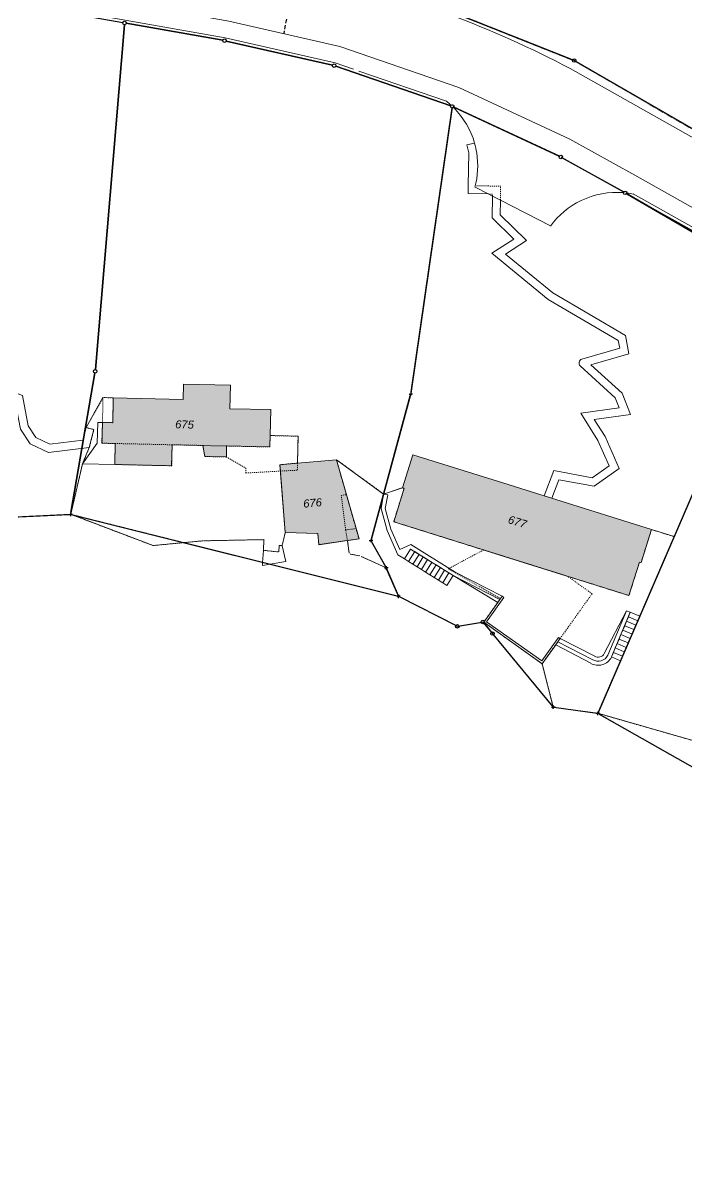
# Model space of a CAD drawing. Header units: metres. Extents: x 2678625 to 2679611, y 1205237 to 1205867.
# Drawn here: x 2678878.2 to 2678944.6, y 1205299 to 1205414.1 of the extents above; entities that cross this region are included whole.
import ezdxf

# ---------------------------------------------------------------- set-up
doc = ezdxf.new("R2010")
doc.units = ezdxf.units.M
for name, pattern in [('AUSGEZOGEN', [0]), ('STRICHLINIE_S4', [0.1, 0, -0.1]), ('VERDECKT2_S2', [0.6, 0.4, -0.2])]:
    doc.linetypes.add(name, pattern=pattern)
for name, color, linetype, lineweight in [('BEFESTIGT_TROTTOIR__Z-CH_', 8, 'AUSGEZOGEN', 13), ('BOLZEN', 250, 'AUSGEZOGEN', 25), ('BRUECKE__PASSERELLE__LANDUNG', 8, 'AUSGEZOGEN', 13), ('GARTENANLAGEN', 8, 'STRICHLINIE_S4', 13), ('GEBAEUDE', 8, 'AUSGEZOGEN', 18), ('GEBAEUDENUMMER', 8, 'AUSGEZOGEN', 18), ('GEBAEUDETEIL', 8, 'STRICHLINIE_S4', 13), ('GESCHL_WALD', 8, 'AUSGEZOGEN', 13), ('KREUZ', 250, 'AUSGEZOGEN', 25), ('MAUER__SOCKEL__LAWINENVERBA', 8, 'AUSGEZOGEN', 13), ('OFFENES_GEWAESSER', 8, 'AUSGEZOGEN', 13), ('PARZELLE', 250, 'AUSGEZOGEN', 25), ('SELBSTAENDIGES_RECHT', 8, 'STRICHLINIE_S4', 13), ('Standard', 7, 'AUSGEZOGEN', 25), ('STRASSE__WEGE', 8, 'AUSGEZOGEN', 13), ('TUNNEL__GALERIE__UNTERFUHRUN', 8, 'STRICHLINIE_S4', 13), ('UEBRIGE_BEFEST', 8, 'AUSGEZOGEN', 13), ('UNTERIR_GEBAEUDE__RESERVOIR', 8, 'STRICHLINIE_S4', 13), ('UNTERSTAND__Z-CH_', 8, 'AUSGEZOGEN', 13), ('UNVERSICHERTER_GRENZPUNKT', 250, 'AUSGEZOGEN', 25), ('WICHTIGE_TREPPE', 8, 'AUSGEZOGEN', 13)]:
    doc.layers.add(name, color=color, linetype=linetype, lineweight=lineweight)
doc.styles.add('ARIAL', font='arial.ttf')

# ---------------------------------------------------------------- blocks, each defined once
blk = doc.blocks.new('NSY101')
at = {"color": 0, "linetype": 'ByBlock', "lineweight": -2}
blk.add_circle((0, 0), 0.05, dxfattribs=at)
blk = doc.blocks.new('NSY115')
at = {"color": 0, "linetype": 'ByBlock', "lineweight": -2}
for p, q in [((-0.05, 0), (-0.02, 0)), ((0, 0.05), (0, 0.02)), ((0.05, 0), (0.02, 0)), ((0, -0.05), (0, -0.02))]:
    blk.add_line(p, q, dxfattribs=at)
blk.add_circle((0, 0), 0.02, dxfattribs=at)
blk = doc.blocks.new('COMPLEXOBJECT_5')
at = {"layer": 'GESCHL_WALD', "color": 8, "linetype": 'AUSGEZOGEN', "lineweight": 13, "transparency": 33554687}
blk.add_lwpolyline([(48870.51, 45364.47), (48883, 45365.04), (48884.19, 45370.09), (48884.86, 45371.71), (48880.79, 45371.22), (48878.95, 45372.08), (48877.98, 45373.56)], dxfattribs=at)
blk = doc.blocks.new('COMPLEXOBJECT_6')
at = {"layer": 'GESCHL_WALD', "color": 8, "linetype": 'AUSGEZOGEN', "lineweight": 13, "transparency": 33554687}
for p, q in [((48849.51, 45419.37), (48853.67, 45416.31)), ((48858.32, 45418.6), (48849.54, 45419.46)), ((48858.55, 45418.96), (48858.52, 45418.76)), ((48874.46, 45416.58), (48858.76, 45419.1)), ((48888.21, 45414.18), (48874.8, 45416.52)), ((48898.2, 45412.42), (48888.56, 45414.12)), ((48909.17, 45409.92), (48898.55, 45412.35)), ((48920.99, 45405.87), (48909.5, 45409.82))]:
    blk.add_line(p, q, dxfattribs=at)
for points in [[(48853.57, 45415.61), (48851.26, 45414.8), (48847.51, 45414.6), (48852.52, 45412.85), (48858.05, 45409.31), (48870.77, 45403.76), (48868.46, 45401.87), (48864.17, 45401.17), (48859.08, 45401.35), (48853.14, 45403.12), (48855.8, 45400.99)], [(48934.1, 45380.56), (48937.88, 45381.66), (48937.74, 45382.42), (48930.74, 45386.51), (48925.11, 45391.14), (48927.28, 45392.53), (48925.12, 45394.66), (48925.16, 45396.83), (48924.73, 45397.06), (48922.72, 45397.1), (48922.73, 45397.9), (48922.79, 45401.18), (48922.59, 45401.97), (48923.37, 45402.14)], [(48867.98, 45390.83), (48863.7, 45390.05), (48859.5, 45390.42), (48859.96, 45389.9), (48868.97, 45386.64)], [(48868.91, 45385.87), (48862.46, 45384.73), (48870.62, 45381.45), (48872.85, 45381.16), (48874.14, 45378.46), (48878.17, 45376.91), (48878.74, 45373.87), (48879.5, 45372.71), (48880.92, 45372.05), (48884.22, 45372.44), (48884.54, 45373.71), (48886.23, 45376.71), (48887.26, 45376.69), (48894.23, 45376.53), (48894.27, 45378.05), (48898.96, 45377.94), (48898.91, 45375.6), (48902.99, 45375.51), (48902.93, 45372.91), (48905.73, 45372.85), (48905.67, 45370.15), (48909.56, 45370.5), (48914.28, 45367.07), (48916.17, 45367.69), (48917.2, 45371), (48926.74, 45368.01), (48930.34, 45366.88), (48931.3, 45369.41), (48935.13, 45368.7), (48936.84, 45369.9), (48935.7, 45372.43), (48933.99, 45375.14), (48937.84, 45375.67), (48937.43, 45376.69), (48933.94, 45379.88)]]:
    blk.add_lwpolyline(points, dxfattribs=at)
for centre, radius, start, end in [((48853.44, 45415.99), 0.399, 289.2933, 53.7815), ((48915.44, 45399.85), 8.26, 16.0752, 44.9678), ((48877.32, 45416.39), 26.46, 215.6011, 231.968), ((48877.39, 45416.49), 26.59, 231.9658, 249.42), ((48867.91, 45391.22), 0.4, 280.1496, 69.7437), ((48868.84, 45386.27), 0.4, 279.9983, 70.2035), ((48934.21, 45380.17), 0.4, 106.1968, 227.8017)]:
    blk.add_arc(centre, radius, start, end, dxfattribs=at)
blk = doc.blocks.new('COMPLEXOBJECT_7')
at = {"layer": 'UEBRIGE_BEFEST', "color": 8, "linetype": 'AUSGEZOGEN', "lineweight": 13, "transparency": 33554687}
for p, q in [((48931.83, 45400.83), (48921.31, 45405.74)), ((48938.28, 45397.26), (48932.14, 45400.67))]:
    blk.add_line(p, q, dxfattribs=at)
blk.add_lwpolyline([(48923.42, 45397.73), (48924.73, 45397.06), (48925.16, 45396.83), (48925.96, 45396.43), (48930.96, 45393.86)], dxfattribs=at)
for centre, radius, start, end in [((48915.44, 45399.85), 8.26, 16.0752, 44.9678), ((48915.51, 45399.87), 8.18, 9.0873, 16.0946), ((48915.45, 45399.85), 8.24, 345.0974, 9.1678), ((48937.6, 45388.97), 8.25, 85.4436, 115.722), ((48937.58, 45388.99), 8.22, 115.6625, 143.6797)]:
    blk.add_arc(centre, radius, start, end, dxfattribs=at)
blk = doc.blocks.new('COMPLEXOBJECT_9')
at = {"layer": 'STRASSE__WEGE', "color": 8, "linetype": 'AUSGEZOGEN', "lineweight": 13, "transparency": 33554687}
for points in [[(48930.34, 45366.88), (48931.11, 45366.64), (48931.81, 45368.5), (48935.31, 45367.85), (48937.84, 45369.62), (48936.41, 45372.81), (48935.33, 45374.52), (48938.96, 45375.02), (48938.11, 45377.16), (48935, 45379.99), (48938.79, 45381.09), (48938.46, 45382.93), (48931.2, 45387.17), (48926.47, 45391.06), (48928.55, 45392.4), (48925.93, 45394.99), (48925.96, 45396.43), (48925.16, 45396.83), (48925.12, 45394.66), (48927.28, 45392.53), (48925.11, 45391.14), (48930.74, 45386.51), (48937.74, 45382.42), (48937.88, 45381.66), (48934.1, 45380.56)], [(48933.94, 45379.88), (48937.43, 45376.69), (48937.84, 45375.67), (48933.99, 45375.14), (48935.7, 45372.43), (48936.84, 45369.9), (48935.13, 45368.7), (48931.3, 45369.41), (48930.34, 45366.88)]]:
    blk.add_lwpolyline(points, dxfattribs=at)
blk.add_arc((48934.21, 45380.17), 0.4, 106.1968, 227.8017, dxfattribs=at)
blk = doc.blocks.new('COMPLEXOBJECT_14')
at = {"layer": 'STRASSE__WEGE', "color": 8, "linetype": 'AUSGEZOGEN', "lineweight": 13, "transparency": 33554687}
blk.add_line((48851.05, 45403.77), (48855.21, 45400.43), dxfattribs=at)
for points in [[(48858.49, 45418.58), (48858.59, 45419.13), (48858.63, 45419.37), (48857.84, 45419.51), (48857.79, 45419.25), (48854.58, 45419.77), (48847.83, 45420.55)], [(48847.53, 45419.83), (48852.59, 45416.12), (48851.1, 45415.59), (48845.45, 45415.29)], [(48853.67, 45416.31), (48849.37, 45419.47), (48858.49, 45418.58)], [(48855.8, 45400.99), (48853.14, 45403.12), (48859.08, 45401.35), (48864.17, 45401.17), (48868.46, 45401.87), (48870.77, 45403.76), (48858.05, 45409.31), (48852.52, 45412.85), (48847.51, 45414.6), (48851.26, 45414.8), (48853.57, 45415.61)], [(48845.34, 45414.51), (48852.17, 45412.12), (48857.67, 45408.6), (48869.25, 45403.56), (48868.12, 45402.62), (48864.12, 45401.97), (48859.2, 45402.15), (48851.42, 45404.46)], [(48866.48, 45391.37), (48863.66, 45390.86), (48858.57, 45391.31)], [(48858.23, 45390.64), (48859.49, 45389.22), (48867.3, 45386.4), (48860.95, 45385.27)], [(48868.97, 45386.64), (48859.96, 45389.9), (48859.5, 45390.42), (48863.7, 45390.05), (48867.98, 45390.83)], [(48848.43, 45373.6), (48842.35, 45377.8), (48841.94, 45379.02), (48843.65, 45379.27), (48844.09, 45379.13), (48851.89, 45377.72), (48854.83, 45379.02), (48862.88, 45378.57), (48870.63, 45380.67), (48872.32, 45380.42), (48873.56, 45377.83), (48877.46, 45376.33), (48877.98, 45373.56), (48878.95, 45372.08), (48880.79, 45371.22), (48884.86, 45371.71), (48885.31, 45373.51), (48884.54, 45373.71), (48884.22, 45372.44), (48880.92, 45372.05), (48879.5, 45372.71), (48878.74, 45373.87), (48878.17, 45376.91), (48874.14, 45378.46), (48872.85, 45381.16), (48870.62, 45381.45), (48862.46, 45384.73), (48868.91, 45385.87)], [(48860.87, 45384.5), (48869.27, 45381.13), (48862.8, 45379.37), (48854.71, 45379.83), (48852.12, 45379), (48844.32, 45380.41), (48843.52, 45380.06), (48840.88, 45379.68), (48841.68, 45377.29), (48847.03, 45373.6)], [(48840.48, 45371.54), (48841.95, 45369.68), (48842.58, 45370.17), (48841.66, 45371.33)]]:
    blk.add_lwpolyline(points, dxfattribs=at)
for centre, radius, start, end in [((48847.77, 45420.15), 0.4, 80.5201, 233.4696), ((48853.44, 45415.99), 0.399, 289.2933, 53.7815), ((48845.47, 45414.89), 0.4, 93.0061, 250.7337), ((48851.3, 45404.08), 0.4, 73.6248, 231.0895), ((48877.32, 45416.39), 26.46, 215.6011, 231.968), ((48877.3, 45416.36), 27.23, 215.8104, 231.9658), ((48877.38, 45416.47), 27.36, 231.9608, 246.5225), ((48877.39, 45416.49), 26.59, 231.9658, 249.42), ((48858.53, 45390.91), 0.4, 84.9737, 221.4133), ((48867.91, 45391.22), 0.4, 280.1496, 69.7437), ((48868.84, 45386.27), 0.4, 279.9983, 70.2035), ((48861.02, 45384.88), 0.4, 100.0591, 248.1491), ((48841.87, 45381.92), 9.79, 280.6965, 301.778), ((48841.88, 45381.92), 10.59, 280.6833, 308.2403), ((48840.79, 45371.79), 0.4, 83.8935, 218.3896), ((48841.87, 45381.89), 9.76, 263.9122, 280.7411), ((48841.87, 45381.86), 10.54, 268.8635, 280.7554)]:
    blk.add_arc(centre, radius, start, end, dxfattribs=at)
blk = doc.blocks.new('COMPLEXOBJECT_18')
at = {"layer": 'GESCHL_WALD', "color": 8, "linetype": 'AUSGEZOGEN', "lineweight": 13, "transparency": 33554687}
for p, q in [((48954.03, 45388.07), (48938.59, 45397.09)), ((48966.39, 45381.41), (48954.34, 45387.89)), ((48983.49, 45369.42), (48980.22, 45370.25))]:
    blk.add_line(p, q, dxfattribs=at)
for points in [[(48930.96, 45393.86), (48925.96, 45396.43), (48925.93, 45394.99), (48928.55, 45392.4), (48926.47, 45391.06), (48931.2, 45387.17), (48938.46, 45382.93), (48938.79, 45381.09), (48935, 45379.99), (48938.11, 45377.16), (48938.96, 45375.02), (48935.33, 45374.52), (48936.41, 45372.81), (48937.84, 45369.62), (48935.31, 45367.85), (48931.81, 45368.5), (48931.11, 45366.64), (48931.51, 45366.51), (48941.06, 45363.52), (48943.32, 45362.81), (48939.88, 45354.85), (48937.96, 45350.4), (48935.69, 45345.15), (48950.97, 45340.78), (48955.69, 45348.52), (48959.4, 45346.17), (48958.52, 45344.66), (48961.12, 45343.07), (48961.19, 45343.2), (48971.02, 45337.21), (48970.29, 45336.01), (48969.82, 45335.25), (48972.28, 45333.75)], [(48980.07, 45370.08), (48978.53, 45367.09), (48968.02, 45372.96)], [(48980.08, 45347.22), (48982.84, 45345.29), (48982.73, 45348.2), (48985.93, 45350.07), (48988.47, 45349.53), (48989.89, 45346.34), (48992.07, 45344.16), (48992.64, 45347.5), (48994.52, 45348.23), (48991.18, 45364.23), (48986.7, 45368.07), (48983.49, 45369.42)], [(48975.75, 45340.03), (48977.89, 45338.87), (48979.36, 45338.71), (48976.37, 45344.58)]]:
    blk.add_lwpolyline(points, dxfattribs=at)
for centre, radius, start, end in [((48937.6, 45388.97), 8.25, 85.4436, 115.722), ((48937.58, 45388.99), 8.22, 115.6625, 143.6797), ((48961.07, 45376.04), 7.61, 4.8107, 42.63), ((48961.08, 45376.04), 7.6, 336.0366, 4.8142), ((48984.34, 45366.3), 5.71, 136.2667, 138.4899), ((48978.17, 45345.99), 2.29, 139.2747, 218.1608), ((48978.16, 45346), 2.28, 32.4806, 139.2166), ((48974.85, 45337.52), 2.67, 70.1588, 164.1921), ((48974.85, 45337.52), 2.67, 164.1739, 227.492), ((48971.72, 45334.28), 1.84, 5.1919, 43.8669), ((48972.75, 45334.39), 0.8, 233.8032, 3.6764)]:
    blk.add_arc(centre, radius, start, end, dxfattribs=at)
blk = doc.blocks.new('COMPLEXOBJECT_33')
at = {"layer": 'GESCHL_WALD', "color": 8, "linetype": 'AUSGEZOGEN', "lineweight": 13, "transparency": 33554687}
for p, q in [((48921.08, 45415.28), (48933.16, 45410.47)), ((48933.48, 45410.31), (48963.71, 45392.83))]:
    blk.add_line(p, q, dxfattribs=at)
blk = doc.blocks.new('COMPLEXOBJECT_35')
at = {"layer": 'UEBRIGE_BEFEST', "color": 8, "linetype": 'AUSGEZOGEN', "lineweight": 13, "transparency": 33554687}
for points in [[(48991.76, 45375.77), (48986.75, 45379.5), (48963.86, 45392.74), (48933.33, 45410.4), (48920.91, 45415.34), (48907.57, 45419.47), (48819.53, 45434.44), (48907.44, 45418.9)], [(48932.93, 45409.59), (48963.62, 45392.32), (48986.5, 45379.12), (48991.76, 45375.77)]]:
    blk.add_lwpolyline(points, dxfattribs=at)
blk.add_arc((48886.43, 45321.77), 99.37, 62.0997, 69.7687, dxfattribs=at)
blk = doc.blocks.new('COMPLEXOBJECT_37')
at = {"layer": 'STRASSE__WEGE', "color": 8, "linetype": 'AUSGEZOGEN', "lineweight": 13, "transparency": 33554687}
for points in [[(48805.62, 45430.95), (48845.21, 45423.76), (48874.98, 45418.53), (48888.73, 45416.12), (48898.82, 45414.34), (48909.89, 45411.8), (48921.8, 45407.7), (48932.9, 45402.53), (48939.4, 45398.93), (48955.31, 45389.98), (48967.54, 45383.06), (48976.27, 45378.08), (48986.02, 45372.04)], [(49014.98, 45349.18), (49000.78, 45367.49), (48997.68, 45371.37), (48994.83, 45373.82), (48991.76, 45375.77), (48986.5, 45379.12), (48963.62, 45392.32), (48932.93, 45409.59)]]:
    blk.add_lwpolyline(points, dxfattribs=at)
blk.add_arc((48886.43, 45321.77), 99.37, 62.0997, 69.7687, dxfattribs=at)
blk = doc.blocks.new('COMPLEXOBJECT_40')
at = {"layer": 'BEFESTIGT_TROTTOIR__Z-CH_', "color": 8, "linetype": 'AUSGEZOGEN', "lineweight": 13, "transparency": 33554687}
for p, q in [((48888.56, 45414.12), (48898.2, 45412.42)), ((48898.55, 45412.35), (48909.17, 45409.92)), ((48909.5, 45409.82), (48920.99, 45405.87)), ((48921.31, 45405.74), (48931.83, 45400.83)), ((48932.14, 45400.67), (48938.28, 45397.26)), ((48938.59, 45397.09), (48954.18, 45388.32))]:
    blk.add_line(p, q, dxfattribs=at)
blk.add_lwpolyline([(48986.02, 45372.04), (48976.27, 45378.08), (48967.54, 45383.06), (48955.31, 45389.98), (48939.4, 45398.93), (48932.9, 45402.53), (48921.8, 45407.7), (48909.89, 45411.8), (48898.82, 45414.34), (48888.73, 45416.12), (48874.98, 45418.53), (48845.21, 45423.76), (48805.62, 45430.95)], dxfattribs=at)
blk = doc.blocks.new('COMPLEXOBJECT_42')
at = {"layer": 'OFFENES_GEWAESSER', "color": 8, "linetype": 'AUSGEZOGEN', "lineweight": 13, "transparency": 33554687}
blk.add_lwpolyline([(49017.82, 45299.01), (49003.25, 45307.16), (48988.93, 45314.6), (48976.69, 45319.75), (48968.29, 45323.27), (48958.04, 45332.23), (48957.27, 45332.9), (48953.01, 45335.32), (48948.16, 45338.07), (48935.69, 45345.15), (48931.24, 45345.76), (48925.16, 45353.12), (48924.2, 45354.27), (48921.65, 45353.84), (48915.76, 45356.85), (48894.32, 45362.21), (48891.23, 45361.91), (48883, 45365.04), (48870.51, 45364.47)], dxfattribs=at)
blk = doc.blocks.new('COMPLEXOBJECT_55')
at = {"layer": 'MAUER__SOCKEL__LAWINENVERBA', "color": 8, "linetype": 'AUSGEZOGEN', "lineweight": 13, "transparency": 33554687}
for p, q in [((48844.87, 45421.79), (48827.97, 45424.65)), ((48825.91, 45424.47), (48825.72, 45424.51)), ((48857.67, 45419.54), (48845.21, 45421.73)), ((48858.46, 45419.4), (48858.01, 45419.48)), ((48874.46, 45416.59), (48858.8, 45419.34)), ((48888.21, 45414.18), (48874.8, 45416.52)), ((48898.2, 45412.42), (48888.56, 45414.12)), ((48909.17, 45409.92), (48898.55, 45412.35)), ((48920.99, 45405.87), (48909.5, 45409.82)), ((48911.8, 45409.35), (48920.55, 45406.34))]:
    blk.add_line(p, q, dxfattribs=at)
blk.add_lwpolyline([(48827.88, 45424.97), (48845.09, 45422.06), (48874.68, 45416.85), (48888.43, 45414.44), (48898.44, 45412.68), (48909.43, 45410.17), (48911.28, 45409.53)], dxfattribs=at)
for centre, radius, start, end in [((48827.13, 45423.18), 1.94, 67.245, 136.6072), ((48827.13, 45423.18), 1.64, 103.4231, 123.6638), ((48827.13, 45423.18), 1.64, 72.1474, 91.1699), ((48915.19, 45399.56), 8.64, 47.4761, 51.6096)]:
    blk.add_arc(centre, radius, start, end, dxfattribs=at)
blk = doc.blocks.new('COMPLEXOBJECT_56')
at = {"layer": 'MAUER__SOCKEL__LAWINENVERBA', "color": 8, "linetype": 'AUSGEZOGEN', "lineweight": 13, "transparency": 33554687}
for p, q in [((48938.59, 45397.09), (48954.33, 45388.24)), ((48954.33, 45388.24), (48966.39, 45381.41))]:
    blk.add_line(p, q, dxfattribs=at)
blk.add_lwpolyline([(48965.5, 45382.23), (48954.48, 45388.5), (48939.24, 45397.06)], dxfattribs=at)
for centre, radius, start, end in [((48937.55, 45388.6), 8.62, 78.7244, 82.9533), ((48960.98, 45375.93), 7.75, 45.3756, 54.3107)]:
    blk.add_arc(centre, radius, start, end, dxfattribs=at)
blk = doc.blocks.new('COMPLEXOBJECT_57')
at = {"layer": 'MAUER__SOCKEL__LAWINENVERBA', "color": 8, "linetype": 'AUSGEZOGEN', "lineweight": 13, "transparency": 33554687}
blk.add_lwpolyline([(48923.42, 45397.73), (48924.73, 45397.06), (48925.16, 45396.83), (48925.96, 45396.43), (48930.96, 45393.86)], dxfattribs=at)
for centre, radius, start, end in [((48915.44, 45399.85), 8.26, 16.0752, 44.9678), ((48915.51, 45399.87), 8.18, 9.0873, 16.0946), ((48915.45, 45399.85), 8.24, 345.0974, 9.1678), ((48937.6, 45388.97), 8.25, 85.4436, 115.722), ((48937.58, 45388.99), 8.22, 115.6625, 143.6797)]:
    blk.add_arc(centre, radius, start, end, dxfattribs=at)
blk = doc.blocks.new('COMPLEXOBJECT_132')
at = {"layer": 'GEBAEUDETEIL', "color": 8, "linetype": 'STRICHLINIE_S4', "lineweight": 13, "transparency": 33554687}
for p, q in [((78886.232, 5376.709), (78886.177, 5374.222)), ((78887.262, 5376.686), (78886.232, 5376.709))]:
    blk.add_line(p, q, dxfattribs=at)
blk = doc.blocks.new('COMPLEXOBJECT_133')
at = {"layer": 'GEBAEUDETEIL', "color": 8, "linetype": 'STRICHLINIE_S4', "lineweight": 13, "transparency": 33554687}
for p, q in [((78910.049, 5366.937), (78910.56, 5367.007)), ((78910.479, 5363.488), (78910.049, 5366.937))]:
    blk.add_line(p, q, dxfattribs=at)
blk = doc.blocks.new('COMPLEXOBJECT_136')
at = {"layer": 'GEBAEUDETEIL', "color": 8, "linetype": 'STRICHLINIE_S4', "lineweight": 13, "transparency": 33554687}
for p, q in [((78905.73, 5372.849), (78902.933, 5372.913)), ((78905.67, 5370.155), (78905.73, 5372.849)), ((78898.558, 5370.77), (78900.491, 5369.668)), ((78905.654, 5369.45), (78905.67, 5370.155)), ((78900.491, 5369.668), (78900.518, 5369.169)), ((78900.518, 5369.169), (78905.654, 5369.45))]:
    blk.add_line(p, q, dxfattribs=at)
blk = doc.blocks.new('COMPLEXOBJECT_141')
at = {"layer": 'TUNNEL__GALERIE__UNTERFUHRUN', "color": 8, "linetype": 'STRICHLINIE_S4', "lineweight": 13, "transparency": 33554687}
for p, q in [((78925.166, 5397.051), (78924.726, 5397.059)), ((78925.162, 5396.835), (78925.166, 5397.051))]:
    blk.add_line(p, q, dxfattribs=at)
blk = doc.blocks.new('COMPLEXOBJECT_142')
at = {"layer": 'TUNNEL__GALERIE__UNTERFUHRUN', "color": 8, "linetype": 'STRICHLINIE_S4', "lineweight": 13, "transparency": 33554687}
for p, q in [((78925.98, 5397.837), (78923.53, 5397.881)), ((78925.955, 5396.428), (78925.98, 5397.837))]:
    blk.add_line(p, q, dxfattribs=at)
blk = doc.blocks.new('COMPLEXOBJECT_61')
at = {"layer": 'PARZELLE', "color": 250, "linetype": 'AUSGEZOGEN', "lineweight": 25, "transparency": 33554687}
for p, q in [((48921.08, 45415.28), (48933.16, 45410.47)), ((48933.48, 45410.31), (48963.71, 45392.83))]:
    blk.add_line(p, q, dxfattribs=at)
blk = doc.blocks.new('COMPLEXOBJECT_63')
at = {"layer": 'PARZELLE', "color": 250, "linetype": 'AUSGEZOGEN', "lineweight": 25, "transparency": 33554687}
for p, q in [((48933.33, 45410.4), (48920.91, 45415.34)), ((48888.56, 45414.12), (48898.2, 45412.42)), ((48898.55, 45412.35), (48909.17, 45409.92)), ((48909.5, 45409.82), (48920.99, 45405.87)), ((48963.86, 45392.74), (48933.33, 45410.4)), ((48921.31, 45405.74), (48931.83, 45400.83)), ((48932.14, 45400.67), (48938.28, 45397.26)), ((48938.59, 45397.09), (48954.03, 45388.07))]:
    blk.add_line(p, q, dxfattribs=at)
blk = doc.blocks.new('COMPLEXOBJECT_64')
at = {"layer": 'SELBSTAENDIGES_RECHT', "color": 8, "linetype": 'STRICHLINIE_S4', "lineweight": 13, "transparency": 33554687}
for p, q in [((48921.08, 45415.28), (48933.16, 45410.47)), ((48933.48, 45410.31), (48963.71, 45392.83))]:
    blk.add_line(p, q, dxfattribs=at)
blk = doc.blocks.new('COMPLEXOBJECT_148')
at = {"layer": 'PARZELLE', "color": 250, "linetype": 'AUSGEZOGEN', "lineweight": 25, "transparency": 33554687}
for p, q in [((78874.62, 5416.38), (78870.53, 5364.65)), ((78888.21, 5414.18), (78874.8, 5416.52)), ((78885.47, 5379.52), (78888.37, 5413.97)), ((78883.03, 5365.21), (78885.42, 5379.17)), ((78870.69, 5364.48), (78882.82, 5365.03))]:
    blk.add_line(p, q, dxfattribs=at)
blk = doc.blocks.new('COMPLEXOBJECT_150')
at = {"layer": 'PARZELLE', "color": 250, "linetype": 'AUSGEZOGEN', "lineweight": 25, "transparency": 33554687}
for p, q in [((78888.37, 5413.97), (78885.47, 5379.52)), ((78898.2, 5412.42), (78888.56, 5414.12)), ((78909.17, 5409.92), (78898.55, 5412.35)), ((78920.99, 5405.87), (78909.5, 5409.82)), ((78917.02, 5377.24), (78921.13, 5405.64)), ((78885.42, 5379.17), (78883.03, 5365.21)), ((78913.06, 5362.58), (78916.95, 5376.89)), ((78883.17, 5364.99), (78915.59, 5356.89)), ((78914.46, 5359.85), (78913.1, 5362.26)), ((78915.69, 5357.01), (78914.61, 5359.53))]:
    blk.add_line(p, q, dxfattribs=at)
blk = doc.blocks.new('COMPLEXOBJECT_151')
at = {"layer": 'PARZELLE', "color": 250, "linetype": 'AUSGEZOGEN', "lineweight": 25, "transparency": 33554687}
for p, q in [((78931.92, 5400.79), (78921.22, 5405.78)), ((78921.14, 5405.74), (78917.01, 5377.13)), ((78938.37, 5397.21), (78932.05, 5400.72)), ((78954.12, 5388.01), (78938.49, 5397.14)), ((78935.71, 5345.21), (78954.16, 5387.91)), ((78916.98, 5376.99), (78913.03, 5362.48)), ((78913.05, 5362.35), (78914.51, 5359.75)), ((78914.57, 5359.63), (78915.74, 5356.91)), ((78915.83, 5356.82), (78921.59, 5353.88)), ((78921.72, 5353.86), (78924.14, 5354.26)), ((78924.25, 5354.22), (78925.12, 5353.17)), ((78925.2, 5353.06), (78931.19, 5345.81)), ((78931.31, 5345.75), (78935.62, 5345.15))]:
    blk.add_line(p, q, dxfattribs=at)
blk = doc.blocks.new('COMPLEXOBJECT_152')
at = {"layer": 'PARZELLE', "color": 250, "linetype": 'AUSGEZOGEN', "lineweight": 25, "transparency": 33554687}
for p, q in [((78954.11, 5387.82), (78935.76, 5345.31)), ((78966.39, 5381.41), (78954.34, 5387.89)), ((78974.99, 5376.28), (78966.7, 5381.23)), ((78959.49, 5346.32), (78975.06, 5376.03)), ((78954.92, 5338.56), (78959.32, 5346.01)), ((78935.84, 5345.06), (78952.86, 5335.4)), ((78953.1, 5335.47), (78954.75, 5338.26))]:
    blk.add_line(p, q, dxfattribs=at)
blk = doc.blocks.new('COMPLEXOBJECT_157')
at = {"layer": 'MAUER__SOCKEL__LAWINENVERBA', "transparency": 33554687}
for points in [[(78936.93, 5350.57), (78936.9, 5350.53), (78936.92, 5350.56)], [(78936.98, 5350.64), (78937, 5350.67), (78937, 5350.67)], [(78935.11, 5350.09), (78935.14, 5350.08), (78935.1, 5350.1)], [(78935.22, 5350.05), (78935.23, 5350.04), (78935.26, 5350.03)], [(78935.34, 5350.01), (78935.36, 5350), (78935.39, 5350)], [(78935.49, 5349.98), (78935.51, 5349.98), (78935.46, 5349.98)], [(78935.64, 5349.96), (78935.59, 5349.97), (78935.63, 5349.96)], [(78935.9, 5349.97), (78935.93, 5349.97), (78935.89, 5349.97)], [(78936.06, 5350), (78936.01, 5349.99), (78936.03, 5349.99)], [(78936.18, 5350.03), (78936.14, 5350.02), (78936.16, 5350.02)], [(78936.26, 5350.06), (78936.29, 5350.07), (78936.3, 5350.08)], [(78936.42, 5350.13), (78936.38, 5350.11), (78936.41, 5350.13)], [(78936.66, 5350.29), (78936.63, 5350.26), (78936.64, 5350.27)], [(78936.76, 5350.38), (78936.73, 5350.34), (78936.74, 5350.36)], [(78936.85, 5350.47), (78936.82, 5350.43), (78936.83, 5350.45)]]:
    blk.add_hatch(color=8, dxfattribs=at).paths.add_polyline_path(points)
blk = doc.blocks.new('COMPLEXOBJECT_8')
at = {"layer": 'STRASSE__WEGE', "color": 8, "linetype": 'AUSGEZOGEN', "lineweight": 13, "transparency": 33554687}
blk.add_lwpolyline([(48923.37, 45402.14), (48922.59, 45401.97), (48922.79, 45401.18), (48922.73, 45397.9), (48922.72, 45397.1), (48924.73, 45397.06), (48923.42, 45397.73)], dxfattribs=at)
for centre, radius, start, end in [((48915.51, 45399.87), 8.18, 9.0873, 16.0946), ((48915.45, 45399.85), 8.24, 345.0974, 9.1678)]:
    blk.add_arc(centre, radius, start, end, dxfattribs=at)
blk = doc.blocks.new('COMPLEXOBJECT_50')
at = {"layer": 'MAUER__SOCKEL__LAWINENVERBA', "color": 8, "linetype": 'AUSGEZOGEN', "lineweight": 13, "transparency": 33554687}
for points in [[(48938.57, 45355.4), (48938.94, 45355.25), (48937.06, 45350.78)], [(48934.99, 45350.15), (48931.49, 45352.01), (48931.69, 45352.3)]]:
    blk.add_lwpolyline(points, dxfattribs=at)
blk.add_arc((48935.72, 45351.45), 1.5, 240.4507, 333.3427, dxfattribs=at)
blk = doc.blocks.new('COMPLEXOBJECT_51')
at = {"layer": 'MAUER__SOCKEL__LAWINENVERBA', "color": 8, "linetype": 'AUSGEZOGEN', "lineweight": 13, "transparency": 33554687}
for p, q in [((48936.7, 45350.95), (48938.57, 45355.4)), ((48931.69, 45352.3), (48935.18, 45350.5))]:
    blk.add_line(p, q, dxfattribs=at)
blk.add_arc((48935.72, 45351.46), 1.1, 240.355, 332.4527, dxfattribs=at)
blk = doc.blocks.new('COMPLEXOBJECT_53')
at = {"layer": 'MAUER__SOCKEL__LAWINENVERBA', "color": 8, "linetype": 'AUSGEZOGEN', "lineweight": 13, "transparency": 33554687}
for p, q in [((48936.33, 45351.12), (48938.57, 45355.4)), ((48931.92, 45352.62), (48935.38, 45350.85))]:
    blk.add_line(p, q, dxfattribs=at)
blk.add_arc((48935.72, 45351.46), 0.697, 240.068, 330.6957, dxfattribs=at)
blk = doc.blocks.new('COMPLEXOBJECT_107')
at = {"layer": 'GARTENANLAGEN', "color": 8, "linetype": 'STRICHLINIE_S4', "lineweight": 13, "transparency": 33554687}
for p, q in [((78909.58, 5370.43), (78911.8, 5362.66)), ((78914.22, 5367.11), (78909.62, 5370.46)), ((78916.1, 5367.67), (78914.35, 5367.09)), ((78915.31, 5364.36), (78916.32, 5367.57)), ((78916.27, 5367.66), (78916.23, 5367.67)), ((78938.74, 5356.94), (78915.35, 5364.28)), ((78941.03, 5363.45), (78940.04, 5360.28)), ((78943.25, 5362.83), (78941.12, 5363.5)), ((78910.68, 5362.35), (78910.84, 5361.15)), ((78911.75, 5362.58), (78910.74, 5362.43)), ((78939.91, 5354.92), (78943.29, 5362.75)), ((78910.92, 5361.07), (78911.91, 5360.88)), ((78912.04, 5360.84), (78914.48, 5359.72)), ((78939.83, 5360.19), (78938.83, 5356.99)), ((78939.95, 5360.23), (78939.92, 5360.24)), ((78914.57, 5359.63), (78915.74, 5356.91)), ((78915.83, 5356.82), (78921.59, 5353.88)), ((78921.72, 5353.86), (78924.14, 5354.26)), ((78924.34, 5354.23), (78930.07, 5350.14)), ((78937.99, 5350.47), (78939.85, 5354.79)), ((78930.14, 5350.03), (78931.22, 5345.83)), ((78935.71, 5345.21), (78937.93, 5350.34)), ((78931.31, 5345.75), (78935.62, 5345.15))]:
    blk.add_line(p, q, dxfattribs=at)
blk = doc.blocks.new('COMPLEXOBJECT_108')
at = {"layer": 'OFFENES_GEWAESSER', "color": 8, "linetype": 'AUSGEZOGEN', "lineweight": 13, "transparency": 33554687}
for p, q in [((78907.62, 5363.14), (78904.51, 5363.23)), ((78894.38, 5362.19), (78915.7, 5356.87)), ((78896.2, 5362.39), (78894.39, 5362.21)), ((78902.26, 5362.51), (78896.34, 5362.4)), ((78902.26, 5361.51), (78902.32, 5362.44)), ((78904.43, 5363.17), (78904.15, 5361.97)), ((78907.8, 5362.07), (78907.69, 5363.07)), ((78910.6, 5362.41), (78907.88, 5362.01)), ((78910.84, 5361.15), (78910.68, 5362.35)), ((78903.73, 5361.29), (78902.33, 5361.43)), ((78903.83, 5361.85), (78903.8, 5361.35)), ((78904.06, 5361.91), (78903.91, 5361.92)), ((78911.91, 5360.88), (78910.92, 5361.07)), ((78914.48, 5359.72), (78912.04, 5360.84)), ((78915.74, 5356.91), (78914.57, 5359.63))]:
    blk.add_line(p, q, dxfattribs=at)
blk = doc.blocks.new('COMPLEXOBJECT_109')
at = {"layer": 'GARTENANLAGEN', "color": 8, "linetype": 'STRICHLINIE_S4', "lineweight": 13, "transparency": 33554687}
for p, q in [((78950.966, 5340.778), (78935.686, 5345.145)), ((78935.686, 5345.145), (78948.156, 5338.07)), ((78948.156, 5338.07), (78950.966, 5340.778))]:
    blk.add_line(p, q, dxfattribs=at)
blk = doc.blocks.new('COMPLEXOBJECT_110')
at = {"layer": 'GARTENANLAGEN', "color": 8, "linetype": 'STRICHLINIE_S4', "lineweight": 13, "transparency": 33554687}
for p, q in [((78886.232, 5376.709), (78884.538, 5373.708)), ((78887.262, 5376.686), (78886.232, 5376.709)), ((78887.206, 5374.199), (78887.262, 5376.686)), ((78884.538, 5373.708), (78885.314, 5373.512)), ((78886.13, 5372.15), (78886.177, 5374.222)), ((78886.177, 5374.222), (78887.206, 5374.199)), ((78885.314, 5373.512), (78884.86, 5371.715)), ((78902.933, 5372.913), (78902.907, 5371.773)), ((78905.73, 5372.849), (78902.933, 5372.913)), ((78905.67, 5370.155), (78905.73, 5372.849)), ((78884.86, 5371.715), (78884.186, 5370.093)), ((78887.45, 5372.12), (78886.13, 5372.15)), ((78887.403, 5370.021), (78887.45, 5372.12)), ((78893.141, 5371.992), (78893.094, 5369.893)), ((78896.22, 5371.923), (78893.141, 5371.992)), ((78896.41, 5370.819), (78896.22, 5371.923)), ((78898.583, 5371.87), (78898.558, 5370.77)), ((78902.907, 5371.773), (78898.583, 5371.87)), ((78884.186, 5370.093), (78882.997, 5365.035)), ((78898.558, 5370.77), (78896.41, 5370.819)), ((78903.923, 5370), (78905.67, 5370.155)), ((78893.094, 5369.893), (78887.403, 5370.021)), ((78904.441, 5363.235), (78903.923, 5370)), ((78882.997, 5365.035), (78894.316, 5362.208)), ((78904.133, 5361.904), (78904.441, 5363.235)), ((78894.316, 5362.208), (78896.27, 5362.394)), ((78896.27, 5362.394), (78902.325, 5362.507)), ((78902.325, 5362.507), (78902.256, 5361.442)), ((78902.256, 5361.442), (78903.799, 5361.278)), ((78903.799, 5361.278), (78903.839, 5361.922)), ((78903.839, 5361.922), (78904.133, 5361.904))]:
    blk.add_line(p, q, dxfattribs=at)
blk = doc.blocks.new('COMPLEXOBJECT_111')
at = {"layer": 'GARTENANLAGEN', "color": 8, "linetype": 'STRICHLINIE_S4', "lineweight": 13, "transparency": 33554687}
for p, q in [((78894.316, 5362.208), (78882.997, 5365.035)), ((78882.997, 5365.035), (78891.229, 5361.914)), ((78891.229, 5361.914), (78894.316, 5362.208))]:
    blk.add_line(p, q, dxfattribs=at)
blk = doc.blocks.new('COMPLEXOBJECT_114')
at = {"layer": 'UEBRIGE_BEFEST', "color": 8, "linetype": 'AUSGEZOGEN', "lineweight": 13, "transparency": 33554687}
for p, q in [((78938.59, 5397.09), (78954.03, 5388.07)), ((78954.18, 5388.32), (78938.59, 5397.09)), ((78954.34, 5387.89), (78966.39, 5381.41)), ((78966.39, 5381.41), (78954.48, 5388.15))]:
    blk.add_line(p, q, dxfattribs=at)
blk = doc.blocks.new('COMPLEXOBJECT_119')
at = {"layer": 'UNTERIR_GEBAEUDE__RESERVOIR', "color": 8, "linetype": 'STRICHLINIE_S4', "lineweight": 13, "transparency": 33554687}
for p, q in [((78924.274, 5361.478), (78920.732, 5359.595)), ((78932.681, 5358.841), (78924.274, 5361.478)), ((78920.732, 5359.595), (78925.958, 5356.61)), ((78935.119, 5357.102), (78932.681, 5358.841)), ((78925.895, 5356.522), (78925.692, 5356.237)), ((78925.958, 5356.61), (78925.895, 5356.522)), ((78931.924, 5352.625), (78935.119, 5357.102)), ((78925.692, 5356.237), (78924.286, 5354.267)), ((78924.286, 5354.267), (78930.124, 5350.101)), ((78930.124, 5350.101), (78931.489, 5352.014)), ((78931.489, 5352.014), (78931.692, 5352.299)), ((78931.692, 5352.299), (78931.924, 5352.625))]:
    blk.add_line(p, q, dxfattribs=at)

msp = doc.modelspace()

# ---------------------------------------------------------------- hatches: boundary and pattern name
at = {"layer": 'GEBAEUDE', "true_color": 0xb9b9b9, "transparency": 33554687}
for points in [[(2678898.96, 1205377.94), (2678894.27, 1205378.05), (2678894.23, 1205376.53), (2678887.26, 1205376.69), (2678887.21, 1205374.2), (2678886.18, 1205374.22), (2678886.13, 1205372.15), (2678887.45, 1205372.12), (2678887.4, 1205370.02), (2678893.09, 1205369.89), (2678893.14, 1205371.99), (2678896.22, 1205371.92), (2678896.41, 1205370.82), (2678898.56, 1205370.77), (2678898.58, 1205371.87), (2678902.91, 1205371.77), (2678902.93, 1205372.91), (2678902.99, 1205375.51), (2678898.91, 1205375.6)], [(2678903.92, 1205370), (2678904.44, 1205363.24), (2678907.69, 1205363.14), (2678907.81, 1205362), (2678910.67, 1205362.42), (2678911.82, 1205362.59), (2678909.56, 1205370.5), (2678905.67, 1205370.15)], [(2678930.34, 1205366.88), (2678926.74, 1205368.01), (2678917.2, 1205371), (2678916.17, 1205367.69), (2678916.34, 1205367.64), (2678915.29, 1205364.3), (2678938.8, 1205356.92), (2678939.85, 1205360.26), (2678940.02, 1205360.21), (2678941.06, 1205363.52), (2678931.51, 1205366.51), (2678931.11, 1205366.64)]]:
    msp.add_hatch(color=9, dxfattribs=at).paths.add_polyline_path(points)

# ---------------------------------------------------------------- linework, layer by layer
at = {"layer": 'BRUECKE__PASSERELLE__LANDUNG', "color": 8, "linetype": 'AUSGEZOGEN', "lineweight": 13, "transparency": 33554687}
msp.add_lwpolyline([(2678904.13, 1205361.9), (2678904.5, 1205360.32), (2678902.94, 1205360.05), (2678902.16, 1205359.92), (2678902.18, 1205360.24), (2678902.26, 1205361.44)], dxfattribs=at)
at = {"layer": 'GEBAEUDE', "color": 8, "linetype": 'AUSGEZOGEN', "lineweight": 18, "transparency": 33554687}
for points in [[(2678894.23, 1205376.53), (2678887.26, 1205376.69), (2678887.21, 1205374.2), (2678886.18, 1205374.22), (2678886.13, 1205372.15), (2678887.45, 1205372.12), (2678887.4, 1205370.02), (2678893.09, 1205369.89), (2678893.14, 1205371.99), (2678896.22, 1205371.92), (2678896.41, 1205370.82), (2678898.56, 1205370.77), (2678898.58, 1205371.87), (2678902.91, 1205371.77), (2678902.93, 1205372.91), (2678902.99, 1205375.51), (2678898.91, 1205375.6), (2678898.96, 1205377.94), (2678894.27, 1205378.05)], [(2678911.82, 1205362.59), (2678909.56, 1205370.5), (2678905.67, 1205370.15), (2678903.92, 1205370), (2678904.44, 1205363.24), (2678907.69, 1205363.14), (2678907.81, 1205362), (2678910.67, 1205362.42)], [(2678940.02, 1205360.21), (2678941.06, 1205363.52), (2678931.51, 1205366.51), (2678931.11, 1205366.64), (2678930.34, 1205366.88), (2678926.74, 1205368.01), (2678917.2, 1205371), (2678916.17, 1205367.69), (2678916.34, 1205367.64), (2678915.29, 1205364.3), (2678938.8, 1205356.92), (2678939.85, 1205360.26)]]:
    msp.add_lwpolyline(points, close=True, dxfattribs=at)
at = {"layer": 'GEBAEUDETEIL', "color": 8, "linetype": 'STRICHLINIE_S4', "lineweight": 13, "transparency": 33554687}
for p, q in [((2678893.14, 1205371.99), (2678887.45, 1205372.12)), ((2678898.58, 1205371.87), (2678896.22, 1205371.92)), ((2678910.48, 1205363.49), (2678911.55, 1205363.61)), ((2678910.67, 1205362.42), (2678910.48, 1205363.49))]:
    msp.add_line(p, q, dxfattribs=at)
at = {"layer": 'MAUER__SOCKEL__LAWINENVERBA', "color": 8, "linetype": 'AUSGEZOGEN', "lineweight": 13, "transparency": 33554687}
for p, q in [((2678921.22, 1205358.91), (2678916.96, 1205361.57)), ((2678921.22, 1205358.91), (2678925.9, 1205356.52)), ((2678931.69, 1205352.3), (2678931.92, 1205352.62))]:
    msp.add_line(p, q, dxfattribs=at)
for points in [[(2678916.96, 1205361.57), (2678916.36, 1205360.6), (2678915.71, 1205361), (2678914.62, 1205363.43), (2678914.04, 1205365.62), (2678914.28, 1205367.07), (2678914.71, 1205366.98), (2678914.45, 1205365.63), (2678915, 1205363.56), (2678915.91, 1205361.53), (2678916.99, 1205362.03), (2678921.42, 1205359.26), (2678926.13, 1205356.85), (2678925.9, 1205356.52)], [(2678925.9, 1205356.52), (2678925.69, 1205356.24), (2678921.22, 1205358.91)]]:
    msp.add_lwpolyline(points, dxfattribs=at)
msp.add_lwpolyline([(2678925.9, 1205356.52), (2678925.69, 1205356.24), (2678924.29, 1205354.27), (2678930.12, 1205350.1), (2678931.49, 1205352.01), (2678931.69, 1205352.3), (2678931.92, 1205352.62), (2678931.76, 1205352.74), (2678930.08, 1205350.38), (2678924.56, 1205354.31), (2678926.29, 1205356.73), (2678926.13, 1205356.85)], close=True, dxfattribs=at)
at = {"layer": 'OFFENES_GEWAESSER', "color": 8, "linetype": 'AUSGEZOGEN', "lineweight": 13, "transparency": 33554687}
msp.add_lwpolyline([(2678924.29, 1205354.27), (2678924.2, 1205354.27), (2678925.16, 1205353.12), (2678931.24, 1205345.76), (2678930.12, 1205350.1)], close=True, dxfattribs=at)
at = {"layer": 'SELBSTAENDIGES_RECHT', "color": 254, "linetype": 'VERDECKT2_S2', "lineweight": 25, "transparency": 33554687}
msp.add_line((2678905.39, 1205419.26), (2678904.3, 1205413.08), dxfattribs=at)
at = {"layer": 'SELBSTAENDIGES_RECHT', "color": 254, "lineweight": 25, "transparency": 33554687}
for p, q in [((2678921.08, 1205415.27), (2678933.17, 1205410.46)), ((2678933.48, 1205410.31), (2678963.71, 1205392.82))]:
    msp.add_line(p, q, dxfattribs=at)
at = {"layer": 'UNTERSTAND__Z-CH_', "color": 8, "linetype": 'AUSGEZOGEN', "lineweight": 13, "transparency": 33554687}
msp.add_lwpolyline([(2678885.66, 1205372.16), (2678884.19, 1205370.09), (2678887.4, 1205370.02), (2678887.45, 1205372.12), (2678886.13, 1205372.15), (2678886.18, 1205374.22), (2678885.71, 1205374.23)], close=True, dxfattribs=at)
at = {"layer": 'WICHTIGE_TREPPE', "color": 8, "linetype": 'AUSGEZOGEN', "lineweight": 13, "transparency": 33554687}
for p, q in [((2678916.78, 1205360.33), (2678917.39, 1205361.31)), ((2678917.39, 1205361.31), (2678916.96, 1205361.57)), ((2678917.21, 1205360.07), (2678917.82, 1205361.04)), ((2678917.82, 1205361.04), (2678917.39, 1205361.31)), ((2678918.24, 1205360.78), (2678917.82, 1205361.04)), ((2678916.78, 1205360.33), (2678917.21, 1205360.07)), ((2678917.21, 1205360.07), (2678917.63, 1205359.8)), ((2678917.63, 1205359.8), (2678918.24, 1205360.78)), ((2678917.63, 1205359.8), (2678918.06, 1205359.53)), ((2678918.06, 1205359.53), (2678918.67, 1205360.51)), ((2678918.67, 1205360.51), (2678918.24, 1205360.78)), ((2678918.48, 1205359.27), (2678919.09, 1205360.24)), ((2678919.09, 1205360.24), (2678918.67, 1205360.51)), ((2678918.91, 1205359), (2678919.52, 1205359.98)), ((2678919.52, 1205359.98), (2678919.09, 1205360.24)), ((2678919.95, 1205359.71), (2678919.52, 1205359.98)), ((2678918.06, 1205359.53), (2678918.48, 1205359.27)), ((2678918.48, 1205359.27), (2678918.91, 1205359)), ((2678918.91, 1205359), (2678919.34, 1205358.74)), ((2678919.34, 1205358.74), (2678919.95, 1205359.71)), ((2678919.34, 1205358.74), (2678919.76, 1205358.47)), ((2678919.76, 1205358.47), (2678920.37, 1205359.45)), ((2678920.37, 1205359.45), (2678919.95, 1205359.71)), ((2678920.19, 1205358.2), (2678920.8, 1205359.18)), ((2678920.8, 1205359.18), (2678920.37, 1205359.45)), ((2678919.76, 1205358.47), (2678920.19, 1205358.2)), ((2678938.38, 1205353.91), (2678938.57, 1205354.36)), ((2678938.57, 1205354.36), (2678938.76, 1205354.8)), ((2678939.5, 1205353.96), (2678938.57, 1205354.36)), ((2678939.69, 1205354.41), (2678938.76, 1205354.8)), ((2678939.69, 1205354.41), (2678939.5, 1205353.96)), ((2678937.81, 1205352.57), (2678938, 1205353.02)), ((2678938, 1205353.02), (2678938.19, 1205353.46)), ((2678938.92, 1205352.63), (2678938, 1205353.02)), ((2678938.19, 1205353.46), (2678938.38, 1205353.91)), ((2678939.11, 1205353.07), (2678938.19, 1205353.46)), ((2678939.3, 1205353.52), (2678938.38, 1205353.91)), ((2678939.11, 1205353.07), (2678938.92, 1205352.63)), ((2678939.3, 1205353.52), (2678939.11, 1205353.07)), ((2678939.5, 1205353.96), (2678939.3, 1205353.52)), ((2678937.44, 1205351.68), (2678937.63, 1205352.12)), ((2678937.63, 1205352.12), (2678937.81, 1205352.57)), ((2678938.53, 1205351.74), (2678937.63, 1205352.12)), ((2678938.73, 1205352.19), (2678937.81, 1205352.57)), ((2678938.53, 1205351.74), (2678938.34, 1205351.29)), ((2678938.73, 1205352.19), (2678938.53, 1205351.74)), ((2678938.92, 1205352.63), (2678938.73, 1205352.19)), ((2678937.06, 1205350.78), (2678937.25, 1205351.23)), ((2678937.25, 1205351.23), (2678937.44, 1205351.68)), ((2678938.15, 1205350.85), (2678937.25, 1205351.23)), ((2678938.34, 1205351.29), (2678937.44, 1205351.68)), ((2678938.34, 1205351.29), (2678938.15, 1205350.85))]:
    msp.add_line(p, q, dxfattribs=at)
for points in [[(2678916.96, 1205361.57), (2678916.36, 1205360.6), (2678916.78, 1205360.33)], [(2678920.19, 1205358.2), (2678920.61, 1205357.94), (2678921.22, 1205358.91), (2678920.8, 1205359.18)], [(2678938.76, 1205354.8), (2678938.94, 1205355.25), (2678939.88, 1205354.85), (2678939.69, 1205354.41)], [(2678938.15, 1205350.85), (2678937.96, 1205350.41), (2678937.06, 1205350.78)]]:
    msp.add_lwpolyline(points, dxfattribs=at)

# ---------------------------------------------------------------- block references
at = {"layer": 'BEFESTIGT_TROTTOIR__Z-CH_', "color": 8, "linetype": 'AUSGEZOGEN', "lineweight": 13, "transparency": 33554687}
msp.add_blockref('COMPLEXOBJECT_40', (2630000, 1160000), dxfattribs=at)
at = {"layer": 'BOLZEN', "transparency": 33554687, "xscale": 3.499999732971214, "yscale": 3.499999732971214, "zscale": 3.499999732971214}
for p in [(2678888.38, 1205414.15), (2678898.38, 1205412.39), (2678933.33, 1205410.4), (2678909.34, 1205409.88), (2678921.15, 1205405.81), (2678931.99, 1205400.76), (2678938.43, 1205397.18), (2678885.45, 1205379.34), (2678921.65, 1205353.84), (2678924.2, 1205354.27)]:
    msp.add_blockref('NSY101', p, dxfattribs=at)
at = {"layer": 'GEBAEUDETEIL', "color": 8, "linetype": 'STRICHLINIE_S4', "lineweight": 13, "transparency": 33554687}
for name in ['COMPLEXOBJECT_132', 'COMPLEXOBJECT_136', 'COMPLEXOBJECT_133']:
    msp.add_blockref(name, (2600000, 1200000), dxfattribs=at)
at = {"layer": 'GESCHL_WALD', "color": 8, "linetype": 'AUSGEZOGEN', "lineweight": 13, "transparency": 33554687}
for name in ['COMPLEXOBJECT_33', 'COMPLEXOBJECT_5', 'COMPLEXOBJECT_6', 'COMPLEXOBJECT_18']:
    msp.add_blockref(name, (2630000, 1160000), dxfattribs=at)
at = {"layer": 'KREUZ', "transparency": 33554687, "xscale": 3.499999732971214, "yscale": 3.499999732971214, "zscale": 3.499999732971214}
for p in [(2678917, 1205377.06), (2678883, 1205365.03), (2678913.02, 1205362.42), (2678914.55, 1205359.69), (2678915.76, 1205356.85), (2678931.24, 1205345.76), (2678935.69, 1205345.15)]:
    msp.add_blockref('NSY115', p, dxfattribs=at)
at = {"layer": 'MAUER__SOCKEL__LAWINENVERBA', "color": 8, "linetype": 'AUSGEZOGEN', "lineweight": 13, "transparency": 33554687}
for name, p in [('COMPLEXOBJECT_55', (2630000, 1160000)), ('COMPLEXOBJECT_57', (2630000, 1160000)), ('COMPLEXOBJECT_56', (2630000, 1160000)), ('COMPLEXOBJECT_50', (2630000, 1160000, 498.3)), ('COMPLEXOBJECT_51', (2630000, 1160000, 498.3)), ('COMPLEXOBJECT_53', (2630000, 1160000, 498.3))]:
    msp.add_blockref(name, p, dxfattribs=at)
at = {"layer": 'MAUER__SOCKEL__LAWINENVERBA', "color": 8, "transparency": 33554687}
msp.add_blockref('COMPLEXOBJECT_157', (2600000, 1200000), dxfattribs=at)
at = {"layer": 'OFFENES_GEWAESSER', "color": 8, "linetype": 'AUSGEZOGEN', "lineweight": 13, "transparency": 33554687}
msp.add_blockref('COMPLEXOBJECT_42', (2630000, 1160000), dxfattribs=at)
at = {"layer": 'PARZELLE', "color": 250, "linetype": 'AUSGEZOGEN', "lineweight": 25, "transparency": 33554687}
for name, p in [('COMPLEXOBJECT_61', (2630000, 1160000)), ('COMPLEXOBJECT_63', (2630000, 1160000)), ('COMPLEXOBJECT_148', (2600000, 1200000)), ('COMPLEXOBJECT_150', (2600000, 1200000)), ('COMPLEXOBJECT_151', (2600000, 1200000)), ('COMPLEXOBJECT_152', (2600000, 1200000))]:
    msp.add_blockref(name, p, dxfattribs=at)
at = {"layer": 'SELBSTAENDIGES_RECHT', "color": 8, "linetype": 'STRICHLINIE_S4', "lineweight": 13, "transparency": 33554687}
msp.add_blockref('COMPLEXOBJECT_64', (2630000, 1160000), dxfattribs=at)
at = {"layer": 'Standard', "color": 1, "linetype": 'AUSGEZOGEN', "lineweight": 18, "transparency": 33554687}
for name in ['COMPLEXOBJECT_114', 'COMPLEXOBJECT_110', 'COMPLEXOBJECT_107', 'COMPLEXOBJECT_111', 'COMPLEXOBJECT_108', 'COMPLEXOBJECT_119', 'COMPLEXOBJECT_109']:
    msp.add_blockref(name, (2600000, 1200000), dxfattribs=at)
at = {"layer": 'STRASSE__WEGE', "color": 8, "linetype": 'AUSGEZOGEN', "lineweight": 13, "transparency": 33554687}
for name, p in [('COMPLEXOBJECT_37', (2630000, 1160000)), ('COMPLEXOBJECT_14', (2630000, 1160000)), ('COMPLEXOBJECT_8', (2630000, 1160000, 498.3)), ('COMPLEXOBJECT_9', (2630000, 1160000))]:
    msp.add_blockref(name, p, dxfattribs=at)
at = {"layer": 'TUNNEL__GALERIE__UNTERFUHRUN', "color": 8, "linetype": 'STRICHLINIE_S4', "lineweight": 13, "transparency": 33554687}
for name in ['COMPLEXOBJECT_142', 'COMPLEXOBJECT_141']:
    msp.add_blockref(name, (2600000, 1200000), dxfattribs=at)
at = {"layer": 'UEBRIGE_BEFEST', "color": 8, "linetype": 'AUSGEZOGEN', "lineweight": 13, "transparency": 33554687}
for name in ['COMPLEXOBJECT_35', 'COMPLEXOBJECT_7']:
    msp.add_blockref(name, (2630000, 1160000), dxfattribs=at)
at = {"layer": 'UNVERSICHERTER_GRENZPUNKT', "transparency": 33554687, "xscale": 3.499999732971214, "yscale": 3.499999732971214, "zscale": 3.499999732971214}
msp.add_blockref('NSY101', (2678925.16, 1205353.12), dxfattribs=at)

# ---------------------------------------------------------------- texts
at = {"layer": 'GEBAEUDENUMMER', "transparency": 33554687, "char_height": 0.8, "width": 2.2812, "attachment_point": 8, "style": 'ARIAL'}
for s, insert, rotation in [('\\A1;{\\fArial|i1|b0;\\H0.800000;\\W1.000000;\\C8;675}\\P', (2678894.37, 1205373.61), 358.74), ('\\A1;{\\fArial|i1|b0;\\H0.800000;\\W1.000000;\\C8;676}\\P', (2678907.21, 1205365.77), 5.04), ('\\A1;{\\fArial|i1|b0;\\H0.800000;\\W1.000000;\\C8;677}\\P', (2678927.53, 1205363.9), 342.63)]:
    msp.add_mtext(s, dxfattribs=dict(at, insert=insert, rotation=rotation))

doc.saveas('drawing.dxf')
